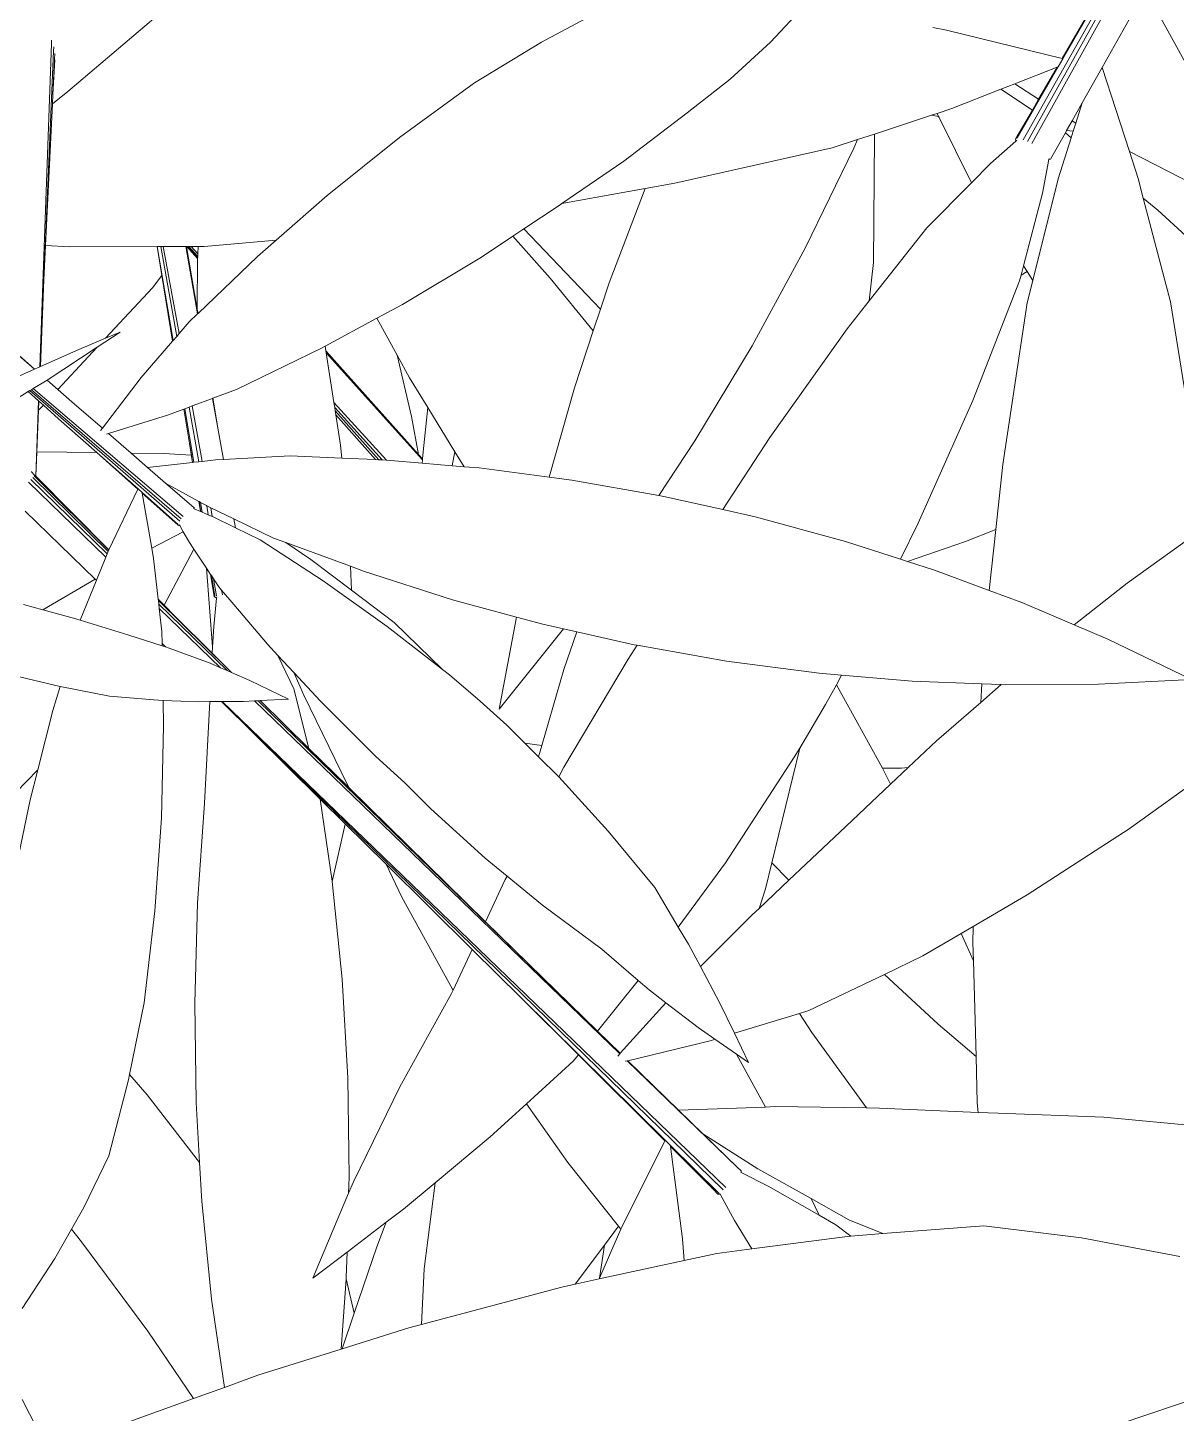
# Model space of a CAD drawing. Header units: millimetres. Extents: x 8 to 218431, y 13 to 56484.
# Drawn here: x 41620.2 to 41762.3, y 7714.3 to 7885.9 of the extents above; entities that cross this region are included whole.
import ezdxf

# ---------------------------------------------------------------- set-up
doc = ezdxf.new("R2010")
doc.units = ezdxf.units.MM
doc.header["$MEASUREMENT"] = 0
doc.layers.add('Edges', color=7, linetype='Continuous', lineweight=18)

# ---------------------------------------------------------------- blocks, each defined once
blk = doc.blocks.new('BAMBOOPLAN')
at = {"layer": 'Edges'}
for p, q in [((5.7973, -2.3752), (5.7134, -2.8328)), ((5.8031, -2.375), (5.7213, -2.8333)), ((5.8102, -2.3747), (5.7302, -2.8343)), ((5.7328, -2.6747), (5.79, -2.3755)), ((5.8034, -2.6663), (5.8299, -2.5201)), ((5.9702, -2.6376), (5.8387, -2.5186)), ((5.7315, -2.6748), (5.7585, -2.5365)), ((5.7905, -2.7372), (5.8034, -2.6663)), ((5.8977, -2.7914), (5.8034, -2.6663)), ((5.4976, -2.6974), (5.5218, -2.6938)), ((5.5218, -2.6938), (5.7315, -2.6748)), ((5.6669, -2.7442), (5.7281, -2.6919)), ((5.7024, -2.8339), (5.7298, -2.6904)), ((5.7156, -2.7561), (5.7281, -2.6919)), ((5.7281, -2.6919), (5.7298, -2.6904)), ((5.7298, -2.6904), (5.7328, -2.6747)), ((5.7315, -2.6748), (5.7328, -2.6747)), ((5.2709, -2.7342), (5.2344, -2.8158)), ((5.6466, -2.7615), (5.6669, -2.7442)), ((5.7156, -2.7561), (5.6669, -2.7442)), ((5.7841, -2.7728), (5.7905, -2.7372)), ((5.7916, -2.7747), (5.7905, -2.7372)), ((5.5759, -2.822), (5.6466, -2.7615)), ((5.7114, -2.7779), (5.6466, -2.7615)), ((5.7114, -2.7779), (5.7156, -2.7561)), ((5.7001, -2.8354), (5.7114, -2.7779)), ((5.7797, -2.7969), (5.7805, -2.7923)), ((5.7805, -2.7923), (5.7841, -2.7728)), ((5.792, -2.7895), (5.7805, -2.7923)), ((5.7916, -2.7747), (5.7841, -2.7728)), ((5.792, -2.7895), (5.7916, -2.7747)), ((5.7924, -2.8017), (5.792, -2.7895)), ((6.074, -2.8168), (5.8977, -2.7914)), ((5.9279, -2.8314), (5.8977, -2.7914)), ((5.2344, -2.8158), (5.1882, -2.9008)), ((5.7701, -2.8498), (5.7797, -2.7969)), ((5.7924, -2.8017), (5.7797, -2.7969)), ((5.7946, -2.8782), (5.7924, -2.8017)), ((5.5456, -2.845), (5.5543, -2.8384)), ((5.5582, -2.8428), (5.5456, -2.845)), ((5.5543, -2.8384), (5.5759, -2.822)), ((5.5582, -2.8428), (5.5543, -2.8384)), ((5.5598, -2.8445), (5.5582, -2.8428)), ((5.6725, -2.8916), (5.7018, -2.8394)), ((5.7001, -2.8354), (5.7002, -2.8374)), ((5.7002, -2.8374), (5.7018, -2.8394)), ((5.7018, -2.8394), (5.703, -2.8372)), ((5.9477, -2.8611), (5.9279, -2.8314)), ((4.9461, -2.8457), (4.8516, -2.9477)), ((5.4611, -2.9092), (5.5456, -2.845)), ((5.6516, -2.9347), (5.5598, -2.8445)), ((5.7677, -2.8514), (5.7674, -2.8492)), ((5.7701, -2.8498), (5.7677, -2.8514)), ((5.7761, -2.9111), (5.7677, -2.8514)), ((5.9792, -2.8732), (5.9477, -2.8611)), ((6.0533, -3.0192), (5.9477, -2.8611)), ((5.6516, -2.9347), (5.6725, -2.8916)), ((5.8106, -3.0625), (5.7946, -2.8782)), ((6.1028, -2.9272), (5.9792, -2.8732)), ((5.1882, -2.9008), (5.1357, -2.9821)), ((5.4361, -2.9282), (5.4611, -2.9092)), ((5.4629, -2.9137), (5.4611, -2.9092)), ((5.5336, -3.1246), (5.4629, -2.9137)), ((5.7865, -3.0438), (5.7761, -2.9111)), ((5.3987, -2.9566), (5.4361, -2.9282)), ((5.4348, -2.945), (5.4361, -2.9282)), ((5.6027, -3.0359), (5.6516, -2.9347)), ((4.8516, -2.9477), (4.7628, -3.0545)), ((5.1559, -3.1066), (5.3987, -2.9566)), ((5.4112, -3.1401), (5.4348, -2.945)), ((5.1357, -2.9821), (5.0579, -3.0992)), ((5.549, -3.1912), (5.6027, -3.0359)), ((6.1902, -3.2746), (6.0533, -3.0192)), ((4.7628, -3.0545), (4.669, -3.189)), ((5.7958, -3.051), (5.7865, -3.0438)), ((5.7878, -3.0608), (5.7865, -3.0438)), ((5.7958, -3.051), (5.7878, -3.0608)), ((5.7886, -3.0709), (5.7878, -3.0608)), ((5.8106, -3.0625), (5.7958, -3.051)), ((5.8141, -3.1032), (5.8106, -3.0625)), ((4.0881, -3.3036), (4.2194, -3.0809)), ((5.7797, -3.2981), (5.7886, -3.0709)), ((5.0579, -3.0992), (4.9787, -3.206)), ((5.1092, -3.1328), (5.1559, -3.1066)), ((5.8669, -3.3881), (5.8141, -3.1032)), ((4.9787, -3.206), (5.1092, -3.1328)), ((5.1035, -3.3111), (5.1092, -3.1328)), ((5.549, -3.1912), (5.5336, -3.1246)), ((5.379, -3.334), (5.4112, -3.1401)), ((4.669, -3.189), (4.5815, -3.3277)), ((4.9787, -3.206), (4.9741, -3.2122)), ((5.5284, -3.2508), (5.549, -3.1912)), ((4.0331, -3.233), (4.0313, -3.2269)), ((4.2, -3.7801), (4.0331, -3.233)), ((4.9741, -3.2122), (4.9297, -3.2702)), ((4.0409, -3.2442), (4.0387, -3.2368)), ((4.157, -3.6325), (4.0409, -3.2442)), ((4.0473, -3.2575), (4.0443, -3.2475)), ((4.0646, -3.3169), (4.0473, -3.2575)), ((4.0646, -3.3169), (4.0479, -3.2583)), ((5.4616, -3.4769), (5.5284, -3.2508)), ((4.9297, -3.2702), (4.9154, -3.2889)), ((5.1042, -3.3604), (4.9297, -3.2702)), ((4.0693, -3.3329), (4.0881, -3.3036)), ((4.9154, -3.2889), (4.8751, -3.3417)), ((5.0021, -3.3372), (4.9154, -3.2889)), ((5.7593, -3.535), (5.7797, -3.2981)), ((4.0693, -3.3329), (4.0646, -3.3169)), ((4.1398, -3.574), (4.0693, -3.3329)), ((4.5815, -3.3277), (4.5224, -3.4317)), ((5.1042, -3.3604), (5.1035, -3.3111)), ((5.3382, -3.5262), (5.379, -3.334)), ((4.8751, -3.3417), (4.7703, -3.4665)), ((5.1047, -3.4005), (5.0021, -3.3372)), ((5.1047, -3.4005), (5.1042, -3.3604)), ((6.2401, -3.3778), (6.1431, -3.5144)), ((5.1061, -3.5069), (5.1047, -3.4005)), ((5.8926, -3.5009), (5.8669, -3.3881)), ((4.4054, -3.484), (4.5224, -3.4317)), ((4.5224, -3.4317), (4.5005, -3.47)), ((4.5005, -3.47), (4.4338, -3.5995)), ((4.7703, -3.4665), (4.7354, -3.5045)), ((5.4243, -3.6249), (5.4616, -3.4769)), ((4.337, -3.5077), (4.3746, -3.4947)), ((4.3746, -3.4947), (4.3759, -3.4942)), ((4.4334, -3.6004), (4.3746, -3.4947)), ((4.3759, -3.4942), (4.3766, -3.494)), ((4.4301, -3.5926), (4.3759, -3.4942)), ((4.3766, -3.494), (4.3778, -3.4936)), ((4.4016, -3.5081), (4.3766, -3.494)), ((4.3778, -3.4936), (4.3796, -3.493)), ((4.3778, -3.4936), (4.4011, -3.5065)), ((4.3796, -3.493), (4.3838, -3.4915)), ((4.3796, -3.493), (4.4004, -3.5044)), ((4.3838, -3.4915), (4.3955, -3.4874)), ((4.3838, -3.4915), (4.3991, -3.4998)), ((4.3955, -3.4874), (4.4054, -3.484)), ((4.3991, -3.4998), (4.3955, -3.4874)), ((4.4004, -3.5044), (4.3991, -3.4998)), ((4.4004, -3.5046), (4.4004, -3.5044)), ((4.4011, -3.5065), (4.4004, -3.5046)), ((4.7354, -3.5045), (4.6653, -3.5807)), ((4.7909, -3.5546), (4.7354, -3.5045)), ((5.8926, -3.5009), (5.8487, -3.5383)), ((5.9167, -3.6064), (5.8926, -3.5009)), ((4.1813, -3.562), (4.3267, -3.5114)), ((4.3267, -3.5114), (4.3271, -3.5112)), ((4.3515, -3.5572), (4.3267, -3.5114)), ((4.3271, -3.5112), (4.3329, -3.5092)), ((4.4079, -3.6591), (4.3271, -3.5112)), ((4.3329, -3.5092), (4.337, -3.5077)), ((4.3329, -3.5092), (4.4114, -3.6503)), ((4.337, -3.5077), (4.4138, -3.6443)), ((4.4016, -3.5081), (4.4011, -3.5065)), ((4.4301, -3.5926), (4.4016, -3.5081)), ((5.1155, -3.6708), (5.1061, -3.5069)), ((5.3092, -3.6383), (5.3382, -3.5262)), ((6.1431, -3.5144), (6.0786, -3.6149)), ((4.8504, -3.6489), (4.7909, -3.5546)), ((4.8247, -3.5851), (4.7909, -3.5546)), ((5.7504, -3.6052), (5.7593, -3.535)), ((5.8487, -3.5383), (5.7633, -3.6049)), ((4.1398, -3.574), (4.1813, -3.562)), ((4.157, -3.6325), (4.1398, -3.574)), ((4.343, -3.5829), (4.3515, -3.5572)), ((4.4073, -3.6604), (4.3515, -3.5572)), ((4.2937, -3.6945), (4.343, -3.5829)), ((4.4334, -3.6004), (4.4241, -3.6185)), ((4.4338, -3.5995), (4.4301, -3.5926)), ((4.4338, -3.5995), (4.4334, -3.6004)), ((4.6601, -3.5864), (4.5421, -3.7046)), ((4.6653, -3.5807), (4.6601, -3.5864)), ((4.6692, -3.5881), (4.6653, -3.5807)), ((4.884, -3.7082), (4.6692, -3.5881)), ((4.671, -3.5917), (4.6692, -3.5881)), ((4.8938, -3.7149), (4.671, -3.5917)), ((4.7126, -3.6704), (4.671, -3.5917)), ((4.8721, -3.6242), (4.8247, -3.5851)), ((5.8134, -3.6039), (5.7633, -3.6049)), ((5.9167, -3.6064), (5.8134, -3.6039)), ((4.1924, -3.7873), (3.7791, -3.621)), ((4.4241, -3.6185), (4.4138, -3.6443)), ((4.8901, -3.7014), (4.8721, -3.6242)), ((4.9434, -3.6829), (4.8721, -3.6242)), ((5.4243, -3.6249), (5.3185, -3.6368)), ((5.483, -3.6184), (5.4243, -3.6249)), ((5.6481, -3.6074), (5.483, -3.6184)), ((5.7504, -3.6052), (5.6481, -3.6074)), ((5.7633, -3.6049), (5.7504, -3.6052)), ((5.9784, -3.6079), (5.9167, -3.6064)), ((6.0786, -3.6149), (5.9784, -3.6079)), ((6.1428, -3.6194), (6.0786, -3.6149)), ((6.3061, -3.6384), (6.1428, -3.6194)), ((4.2009, -3.7793), (4.157, -3.6325)), ((4.4114, -3.6503), (4.4079, -3.6591)), ((4.4138, -3.6443), (4.4114, -3.6503)), ((4.884, -3.7082), (4.8504, -3.6489)), ((5.3092, -3.6383), (5.155, -3.6627)), ((5.3185, -3.6368), (5.3092, -3.6383)), ((6.3061, -3.6384), (6.1537, -3.7001)), ((4.3146, -3.6757), (4.285, -3.7142)), ((4.3146, -3.6757), (4.2937, -3.6945)), ((4.4073, -3.6604), (4.3759, -3.7394)), ((4.4079, -3.6591), (4.4073, -3.6604)), ((4.7126, -3.6704), (4.8335, -3.7362)), ((4.7167, -3.6783), (4.7126, -3.6704)), ((5.1155, -3.6708), (4.9929, -3.696)), ((5.155, -3.6627), (5.1155, -3.6708)), ((4.2937, -3.6945), (4.2556, -3.7286)), ((4.7167, -3.6783), (4.8261, -3.7384)), ((4.7195, -3.6835), (4.7167, -3.6783)), ((4.7195, -3.6835), (4.8209, -3.74)), ((4.7228, -3.6897), (4.7195, -3.6835)), ((4.8148, -3.7418), (4.7228, -3.6897)), ((4.748, -3.7376), (4.7228, -3.6897)), ((4.8933, -3.7134), (4.8901, -3.7014)), ((4.9446, -3.6919), (4.9434, -3.6829)), ((4.9671, -3.7025), (4.9434, -3.6829)), ((4.9466, -3.7077), (4.9446, -3.6919)), ((4.9929, -3.696), (4.9671, -3.7025)), ((6.1537, -3.7001), (5.9983, -3.7548)), ((4.2202, -3.7982), (4.285, -3.7142)), ((4.2436, -3.8078), (4.285, -3.7142)), ((4.5421, -3.7046), (4.5074, -3.7331)), ((4.8953, -3.7206), (4.8335, -3.7362)), ((4.8933, -3.7134), (4.884, -3.7082)), ((4.8938, -3.7149), (4.8933, -3.7134)), ((4.8953, -3.7206), (4.8938, -3.7149)), ((4.9466, -3.7077), (4.8953, -3.7206)), ((4.9671, -3.7025), (4.9466, -3.7077)), ((4.2556, -3.7286), (4.2009, -3.7793)), ((4.3759, -3.7394), (4.3401, -3.8467)), ((4.5072, -3.7333), (4.4776, -3.7577)), ((4.5074, -3.7331), (4.5072, -3.7333)), ((4.5364, -3.7859), (4.5072, -3.7333)), ((4.5364, -3.7859), (4.5074, -3.7331)), ((4.758, -3.7587), (4.748, -3.7376)), ((4.8148, -3.7418), (4.758, -3.7587)), ((4.8209, -3.74), (4.8148, -3.7418)), ((4.8261, -3.7384), (4.8209, -3.74)), ((4.8326, -3.7365), (4.8261, -3.7384)), ((4.8335, -3.7362), (4.8326, -3.7365)), ((4.1926, -3.787), (4.159, -3.7733)), ((4.4654, -3.7678), (4.4417, -3.7873)), ((4.4667, -3.7667), (4.4654, -3.7678)), ((4.4895, -3.8122), (4.4654, -3.7678)), ((4.4732, -3.7614), (4.4667, -3.7667)), ((4.5128, -3.851), (4.4667, -3.7667)), ((4.4776, -3.7577), (4.4732, -3.7614)), ((4.4732, -3.7614), (4.5209, -3.8472)), ((4.4776, -3.7577), (4.5264, -3.8446)), ((4.758, -3.7587), (4.6701, -3.7848)), ((5.9583, -3.7669), (5.8402, -3.8025)), ((5.9912, -3.757), (5.9583, -3.7669)), ((5.967, -3.7987), (5.9583, -3.7669)), ((5.9912, -3.757), (5.967, -3.7987)), ((5.9983, -3.7548), (5.9912, -3.757)), ((6.4094, -3.7528), (6.288, -3.9242)), ((4.1924, -3.7873), (4.1707, -3.808)), ((4.1926, -3.787), (4.1924, -3.7873)), ((4.1968, -3.783), (4.1926, -3.787)), ((4.2, -3.7801), (4.1968, -3.783)), ((4.2009, -3.7793), (4.2, -3.7801)), ((4.22, -3.7984), (4.2179, -3.8012)), ((4.2202, -3.7982), (4.22, -3.7984)), ((4.2739, -3.8201), (4.22, -3.7984)), ((4.2436, -3.8078), (4.2202, -3.7982)), ((4.4417, -3.7873), (4.3533, -3.852)), ((4.5605, -3.8293), (4.5364, -3.7859)), ((4.6701, -3.7848), (4.5605, -3.8293)), ((5.967, -3.7987), (5.9151, -3.8883)), ((4.1993, -3.8233), (4.1973, -3.8256)), ((4.2018, -3.8203), (4.1993, -3.8233)), ((4.1993, -3.8233), (4.5244, -3.953)), ((4.2179, -3.8012), (4.2018, -3.8203)), ((4.2018, -3.8203), (4.5261, -3.9481)), ((4.2739, -3.8201), (4.2436, -3.8078)), ((4.3401, -3.8467), (4.2739, -3.8201)), ((4.5047, -3.8407), (4.4895, -3.8122)), ((4.5109, -3.8519), (4.4895, -3.8122)), ((5.8402, -3.8025), (5.7188, -3.8332)), ((4.1948, -3.8285), (4.1815, -3.8444)), ((4.1973, -3.8256), (4.1948, -3.8285)), ((4.2176, -3.8379), (4.1948, -3.8285)), ((4.1973, -3.8256), (4.5232, -3.9575)), ((4.2565, -3.9655), (4.2176, -3.8379)), ((4.2185, -3.8383), (4.2176, -3.8379)), ((4.223, -3.8533), (4.2185, -3.8383)), ((4.2283, -3.8424), (4.2185, -3.8383)), ((4.223, -3.8533), (4.2276, -3.844)), ((4.2276, -3.844), (4.2283, -3.8424)), ((4.2616, -3.8561), (4.2283, -3.8424)), ((4.3401, -3.8467), (4.3384, -3.8517)), ((4.5047, -3.8407), (4.4577, -3.8538)), ((4.5108, -3.852), (4.5047, -3.8407)), ((4.5209, -3.8472), (4.5128, -3.851)), ((4.5264, -3.8446), (4.5209, -3.8472)), ((4.5477, -3.8344), (4.5264, -3.8446)), ((4.5605, -3.8293), (4.5477, -3.8344)), ((5.68, -3.8431), (5.5179, -3.8763)), ((5.7188, -3.8332), (5.68, -3.8431)), ((5.7155, -3.8524), (5.7188, -3.8332)), ((4.2441, -3.924), (4.223, -3.8533)), ((4.3448, -3.8909), (4.2616, -3.8561)), ((4.4349, -3.9277), (4.2616, -3.8561)), ((4.3533, -3.852), (4.3503, -3.8543)), ((4.4026, -3.8719), (4.3533, -3.852)), ((4.4577, -3.8538), (4.4026, -3.8719)), ((4.4384, -3.8863), (4.4026, -3.8719)), ((4.5108, -3.852), (4.4384, -3.8863)), ((4.5109, -3.8519), (4.5108, -3.852)), ((4.5128, -3.851), (4.5109, -3.8519)), ((5.7089, -3.8916), (5.7155, -3.8524)), ((5.8405, -3.9653), (5.7155, -3.8524)), ((4.3448, -3.8909), (4.2441, -3.924)), ((4.4348, -3.9285), (4.3448, -3.8909)), ((4.4776, -3.902), (4.4384, -3.8863)), ((5.5179, -3.8763), (5.3597, -3.9013)), ((5.6908, -3.9794), (5.7089, -3.8916)), ((5.9151, -3.8883), (5.8835, -3.9492)), ((4.5439, -3.9137), (4.4776, -3.902)), ((4.5396, -3.927), (4.4776, -3.902)), ((4.5523, -3.9294), (4.5439, -3.9137)), ((4.5444, -3.9138), (4.5439, -3.9137)), ((4.5529, -3.9294), (4.5444, -3.9138)), ((4.5474, -3.9143), (4.5444, -3.9138)), ((4.5557, -3.9296), (4.5474, -3.9143)), ((4.5588, -3.9163), (4.5474, -3.9143)), ((4.5594, -3.9164), (4.5588, -3.9163)), ((4.5594, -3.9164), (4.5672, -3.9303)), ((4.5673, -3.9173), (4.5594, -3.9164)), ((4.5673, -3.9173), (4.5748, -3.9308)), ((4.6124, -3.9226), (4.5673, -3.9173)), ((4.6201, -3.9365), (4.6124, -3.9226)), ((4.69, -3.9317), (4.6124, -3.9226)), ((5.1899, -3.9206), (5.1415, -3.9239)), ((5.1659, -4.0878), (5.2269, -3.9165)), ((5.2269, -3.9165), (5.1899, -3.9206)), ((5.2509, -3.9138), (5.2269, -3.9165)), ((5.3544, -3.9022), (5.2509, -3.9138)), ((5.2512, -3.984), (5.2509, -3.9138)), ((5.3526, -3.9296), (5.3597, -3.9013)), ((5.3597, -3.9013), (5.3544, -3.9022)), ((4.2565, -3.9655), (4.2441, -3.924)), ((4.4214, -4.0464), (4.4348, -3.9285)), ((4.4348, -3.9285), (4.4349, -3.9277)), ((4.4436, -3.9313), (4.4349, -3.9277)), ((4.5226, -3.9639), (4.4436, -3.9313)), ((4.4442, -3.9324), (4.4436, -3.9313)), ((4.5231, -3.9654), (4.4442, -3.9324)), ((4.4918, -4.0188), (4.4442, -3.9324)), ((4.5403, -3.9286), (4.539, -3.9285)), ((4.5396, -3.927), (4.5403, -3.9286)), ((4.5523, -3.9294), (4.5403, -3.9286)), ((4.5529, -3.9294), (4.5523, -3.9294)), ((4.5557, -3.9296), (4.5529, -3.9294)), ((4.5672, -3.9303), (4.5557, -3.9296)), ((4.5748, -3.9308), (4.5672, -3.9303)), ((4.5755, -3.9308), (4.5748, -3.9308)), ((4.6201, -3.9365), (4.5755, -3.9308)), ((4.6685, -3.9425), (4.6201, -3.9365)), ((4.7976, -3.9744), (4.6685, -3.9425)), ((4.7131, -3.9322), (4.69, -3.9317)), ((4.7646, -3.9459), (4.7131, -3.9322)), ((4.8349, -3.9346), (4.7131, -3.9322)), ((4.85, -3.974), (4.7646, -3.9459)), ((4.85, -3.974), (4.8349, -3.9346)), ((4.8595, -3.9351), (4.8349, -3.9346)), ((5.0248, -3.9316), (4.8595, -3.9351)), ((5.1415, -3.9239), (5.0248, -3.9316)), ((5.1659, -4.0878), (5.1415, -3.9239)), ((5.3077, -4.1475), (5.3526, -3.9296)), ((6.288, -3.9242), (6.1557, -4.0938)), ((4.2465, -3.9609), (4.2468, -3.9609)), ((4.254, -3.9643), (4.2468, -3.9609)), ((4.4211, -4.0495), (4.2525, -3.9693)), ((4.2537, -3.966), (4.4213, -4.0472)), ((4.254, -3.9643), (4.2565, -3.9655)), ((4.2565, -3.9655), (4.4214, -4.0464)), ((4.5231, -3.9654), (4.5243, -3.9656)), ((4.5243, -3.9656), (4.5256, -3.9649)), ((4.5256, -3.9649), (4.5245, -3.964)), ((4.5352, -3.9732), (4.5256, -3.9649)), ((5.8723, -3.9541), (5.8405, -3.9653)), ((5.8486, -3.9726), (5.8405, -3.9653)), ((5.8835, -3.9492), (5.8636, -3.9874)), ((5.8835, -3.9492), (5.8723, -3.9541)), ((4.4204, -4.0603), (4.2479, -3.9799)), ((4.4208, -4.0542), (4.2505, -3.974)), ((4.4918, -4.0188), (4.5352, -3.9732)), ((4.5521, -3.9879), (4.5352, -3.9732)), ((4.5457, -4.1074), (4.563, -3.9963)), ((4.563, -3.9963), (4.5521, -3.9879)), ((4.5953, -4.021), (4.563, -3.9963)), ((4.931, -4.0141), (4.7976, -3.9744)), ((4.94, -4.0035), (4.85, -3.974)), ((5.2582, -4.1238), (5.2512, -3.984)), ((5.687, -3.998), (5.6908, -3.9794)), ((5.7105, -4.1873), (5.6908, -3.9794)), ((5.8636, -3.9874), (5.8134, -4.0839)), ((5.8636, -3.9874), (5.8486, -3.9726)), ((4.5008, -4.035), (4.4918, -4.0188)), ((5.048, -4.0542), (4.931, -4.0141)), ((5.048, -4.0542), (4.94, -4.0035)), ((5.6328, -4.214), (5.687, -3.998)), ((4.2589, -4.0303), (4.4154, -4.1032)), ((4.5322, -4.1008), (4.5008, -4.035)), ((4.6506, -4.1487), (4.5953, -4.021)), ((4.6056, -4.0289), (4.5953, -4.021)), ((4.6244, -4.0639), (4.6056, -4.0289)), ((4.6075, -4.0303), (4.6056, -4.0289)), ((4.6252, -4.0631), (4.6075, -4.0303)), ((4.6131, -4.0346), (4.6075, -4.0303)), ((4.6278, -4.0615), (4.6131, -4.0346)), ((4.6265, -4.0449), (4.6131, -4.0346)), ((4.6331, -4.0488), (4.6265, -4.0449)), ((4.418, -4.1044), (4.4204, -4.0603)), ((4.4204, -4.0603), (4.4208, -4.0542)), ((4.4208, -4.0542), (4.4209, -4.0509)), ((4.4209, -4.0509), (4.4211, -4.0495)), ((4.4211, -4.0495), (4.4213, -4.0472)), ((4.4213, -4.0472), (4.4214, -4.0464)), ((4.6244, -4.0639), (4.6293, -4.0651)), ((4.6293, -4.0651), (4.6288, -4.0631)), ((4.6407, -4.1141), (4.6293, -4.0651)), ((4.6331, -4.0488), (4.6371, -4.0561)), ((4.6617, -4.0658), (4.6331, -4.0488)), ((4.7409, -4.1129), (4.6617, -4.0658)), ((5.0628, -4.0592), (5.048, -4.0542)), ((5.1293, -4.0851), (5.0628, -4.0592)), ((5.1877, -4.1102), (5.1293, -4.0851)), ((5.8134, -4.0839), (5.7491, -4.2066)), ((6.1557, -4.0938), (6.0837, -4.1777)), ((4.3453, -4.1849), (4.4154, -4.1032)), ((4.4137, -4.1805), (4.418, -4.1044)), ((4.4154, -4.1032), (4.418, -4.1044)), ((4.5322, -4.1008), (4.5457, -4.1074)), ((4.5324, -4.101), (4.5322, -4.1008)), ((4.5324, -4.101), (4.57, -4.1193)), ((4.5333, -4.1029), (4.5324, -4.101)), ((4.6894, -4.1771), (4.5333, -4.1029)), ((4.5359, -4.1084), (4.5333, -4.1029)), ((4.6887, -4.1803), (4.5359, -4.1084)), ((4.5395, -4.1158), (4.5359, -4.1084)), ((4.6758, -4.1794), (4.5395, -4.1158)), ((4.557, -4.1524), (4.5395, -4.1158)), ((4.5457, -4.1074), (4.57, -4.1193)), ((4.6506, -4.1487), (4.6407, -4.1141)), ((4.765, -4.1257), (4.7409, -4.1129)), ((5.2284, -4.1298), (5.1877, -4.1102)), ((4.57, -4.1193), (4.6539, -4.1599)), ((4.8105, -4.1721), (4.765, -4.1257)), ((4.8011, -4.145), (4.765, -4.1257)), ((5.2582, -4.1238), (5.2284, -4.1298)), ((5.2592, -4.1446), (5.2284, -4.1298)), ((5.2592, -4.1446), (5.2582, -4.1238)), ((4.5643, -4.1725), (4.557, -4.1524)), ((4.6539, -4.1599), (4.6506, -4.1487)), ((4.6539, -4.1599), (4.6894, -4.1771)), ((4.8313, -4.177), (4.8011, -4.145)), ((4.8625, -4.1778), (4.8011, -4.145)), ((5.3049, -4.1666), (5.2592, -4.1446)), ((5.3049, -4.1666), (5.3077, -4.1475)), ((5.305, -4.1667), (5.3049, -4.1666)), ((5.4185, -4.2291), (5.305, -4.1667)), ((4.3453, -4.1849), (4.3099, -4.1874)), ((4.4059, -4.1807), (4.3453, -4.1849)), ((4.4137, -4.1805), (4.4059, -4.1807)), ((4.5017, -4.1776), (4.4137, -4.1805)), ((4.5657, -4.1762), (4.5017, -4.1776)), ((4.5643, -4.1725), (4.5721, -4.1761)), ((4.5643, -4.1726), (4.5643, -4.1725)), ((4.5643, -4.1726), (4.5719, -4.1761)), ((4.5657, -4.1762), (4.5643, -4.1726)), ((4.5719, -4.1761), (4.5657, -4.1762)), ((4.5721, -4.1761), (4.5719, -4.1761)), ((4.5791, -4.176), (4.5721, -4.1761)), ((4.656, -4.1779), (4.5791, -4.176)), ((4.6758, -4.1794), (4.656, -4.1779)), ((4.6887, -4.1803), (4.6758, -4.1794)), ((4.6974, -4.181), (4.6887, -4.1803)), ((4.6974, -4.181), (4.6894, -4.1771)), ((4.7323, -4.1835), (4.6974, -4.181)), ((4.8078, -4.1927), (4.7323, -4.1835)), ((4.8704, -4.2633), (4.8105, -4.1721)), ((4.956, -4.3016), (4.8313, -4.177)), ((4.987, -4.2379), (4.8625, -4.1778)), ((5.7491, -4.2066), (5.7105, -4.1873)), ((5.715, -4.2345), (5.7105, -4.1873)), ((6.0837, -4.1777), (6.0679, -4.1962)), ((6.0927, -4.2053), (6.0837, -4.1777)), ((4.7522, -4.215), (4.734, -4.2224)), ((4.7578, -4.2128), (4.7522, -4.215)), ((5.5663, -4.5946), (4.7522, -4.215)), ((4.7614, -4.2114), (4.7578, -4.2128)), ((5.3923, -4.5115), (4.7578, -4.2128)), ((4.8078, -4.1927), (4.7614, -4.2114)), ((4.8704, -4.2633), (4.7614, -4.2114)), ((5.5911, -4.3489), (5.6328, -4.214)), ((5.7491, -4.2066), (5.7153, -4.2711)), ((6.0679, -4.1962), (6.0165, -4.2561)), ((6.104, -4.2352), (6.0679, -4.1962)), ((6.104, -4.2352), (6.0927, -4.2053)), ((4.6971, -4.2354), (4.6776, -4.2422)), ((4.6974, -4.2352), (4.6971, -4.2354)), ((4.9188, -4.3418), (4.6971, -4.2354)), ((4.6984, -4.2349), (4.6974, -4.2352)), ((4.6974, -4.2352), (5.8177, -4.7629)), ((4.734, -4.2224), (4.6984, -4.2349)), ((4.6984, -4.2349), (5.8207, -4.7571)), ((5.0504, -4.2654), (4.987, -4.2379)), ((5.5291, -4.2964), (5.4185, -4.2291)), ((5.7153, -4.2711), (5.715, -4.2345)), ((6.1636, -4.3936), (6.104, -4.2352)), ((4.659, -4.2487), (4.5988, -4.267)), ((4.6776, -4.2422), (4.659, -4.2487)), ((4.6776, -4.2422), (4.7277, -4.415)), ((4.9567, -4.3043), (4.8704, -4.2633)), ((5.1091, -4.2937), (5.0504, -4.2654)), ((6.0165, -4.2561), (5.963, -4.3091)), ((4.5832, -4.2717), (4.5066, -4.2912)), ((4.5988, -4.267), (4.5832, -4.2717)), ((4.6142, -4.3093), (4.5988, -4.267)), ((5.7076, -4.2858), (5.6509, -4.4021)), ((5.7153, -4.2711), (5.7076, -4.2858)), ((4.4109, -4.3041), (4.3148, -4.3136)), ((4.4187, -4.3031), (4.4109, -4.3041)), ((4.5066, -4.2912), (4.4187, -4.3031)), ((4.4205, -4.3476), (4.4187, -4.3031)), ((4.664, -4.4653), (4.6142, -4.3093)), ((4.9567, -4.3043), (4.956, -4.3016)), ((4.9605, -4.3061), (4.956, -4.3016)), ((4.9605, -4.3061), (4.9567, -4.3043)), ((5.2655, -4.4512), (4.9605, -4.3061)), ((5.2286, -4.3451), (5.1091, -4.2937)), ((5.5911, -4.3489), (5.5291, -4.2964)), ((5.963, -4.3091), (5.8578, -4.4132)), ((6.0816, -4.3616), (5.963, -4.3091)), ((4.4294, -4.4556), (4.4205, -4.3476)), ((4.9861, -4.472), (4.9188, -4.3418)), ((4.9744, -4.3684), (4.9188, -4.3418)), ((5.2754, -4.3623), (5.2286, -4.3451)), ((5.2744, -4.369), (5.2754, -4.3623)), ((5.3516, -4.3904), (5.2754, -4.3623)), ((5.6178, -4.3715), (5.5911, -4.3489)), ((6.1636, -4.3936), (6.0816, -4.3616)), ((4.9745, -4.3689), (4.9744, -4.3684)), ((5.0662, -4.4125), (4.9744, -4.3684)), ((4.9862, -4.4722), (4.9745, -4.3689)), ((5.2655, -4.4512), (5.2744, -4.369)), ((5.6509, -4.4021), (5.6178, -4.3715)), ((6.5931, -4.3774), (6.4125, -4.4215)), ((5.1117, -4.4583), (5.0662, -4.4125)), ((5.2597, -4.5054), (5.0662, -4.4125)), ((5.476, -4.4303), (5.3516, -4.3904)), ((5.7037, -4.451), (5.6509, -4.4021)), ((5.8578, -4.4132), (5.8435, -4.4236)), ((6.1924, -4.4701), (6.1636, -4.3936)), ((4.7736, -4.5865), (4.7277, -4.415)), ((5.5546, -4.4614), (5.476, -4.4303)), ((5.8435, -4.4236), (5.7465, -4.4942)), ((5.8754, -4.4483), (5.8435, -4.4236)), ((6.4125, -4.4215), (6.2336, -4.4757)), ((4.4058, -4.5059), (4.4294, -4.4556)), ((4.4339, -4.5099), (4.4294, -4.4556)), ((5.2495, -4.583), (5.1117, -4.4583)), ((5.3923, -4.5115), (5.2655, -4.4512)), ((5.5159, -4.5697), (5.5546, -4.4614)), ((5.5786, -4.4709), (5.5546, -4.4614)), ((5.7465, -4.4942), (5.7037, -4.451)), ((6.01, -4.543), (5.8754, -4.4483)), ((4.7065, -4.6236), (4.664, -4.4653)), ((4.9862, -4.4722), (4.9861, -4.472)), ((5.0591, -4.6299), (4.9862, -4.4722)), ((5.6138, -4.4827), (5.5667, -4.5936)), ((5.6138, -4.4827), (5.5786, -4.4709)), ((5.6822, -4.5057), (5.6138, -4.4827)), ((6.1992, -4.4859), (6.0322, -4.5358)), ((6.1992, -4.4859), (6.1924, -4.4701)), ((6.2336, -4.4757), (6.1992, -4.4859)), ((4.4546, -4.6716), (4.4339, -4.5099)), ((5.2512, -4.5843), (5.2597, -4.5054)), ((5.3694, -4.558), (5.2597, -4.5054)), ((5.7172, -4.5155), (5.6822, -4.5057)), ((5.7866, -4.5348), (5.7465, -4.4942)), ((5.5159, -4.5697), (5.3923, -4.5115)), ((5.7121, -4.5192), (5.5837, -4.6016)), ((5.7172, -4.5155), (5.7121, -4.5192)), ((5.7618, -4.5279), (5.7172, -4.5155)), ((5.841, -4.5995), (5.7618, -4.5279)), ((5.7866, -4.5348), (5.7618, -4.5279)), ((6.0322, -4.5358), (6.01, -4.543)), ((5.4978, -4.6203), (5.3694, -4.558)), ((5.692, -4.7128), (5.3694, -4.558)), ((6.01, -4.543), (5.8564, -4.5935)), ((5.2512, -4.5843), (5.2495, -4.583)), ((5.2504, -4.5911), (5.2512, -4.5843)), ((5.5667, -4.5936), (5.5159, -4.5697)), ((4.8265, -4.7552), (4.7736, -4.5865)), ((5.2179, -4.7768), (5.2504, -4.5911)), ((5.5663, -4.5946), (5.5642, -4.5996)), ((5.5667, -4.5936), (5.5663, -4.5946)), ((5.5827, -4.6022), (5.58, -4.604)), ((5.5837, -4.6016), (5.5827, -4.6022)), ((5.8283, -4.7167), (5.5827, -4.6022)), ((5.6975, -4.6552), (5.5837, -4.6016)), ((5.841, -4.5995), (5.6975, -4.6552)), ((5.8564, -4.5935), (5.841, -4.5995)), ((4.7419, -4.7838), (4.7065, -4.6236)), ((5.1255, -4.7918), (5.0591, -4.6299)), ((5.4393, -4.7323), (5.4929, -4.6338)), ((5.4929, -4.6338), (5.4978, -4.6203)), ((5.6918, -4.7143), (5.4978, -4.6203)), ((6.6198, -4.6103), (6.4446, -4.6358)), ((5.7513, -4.6805), (5.6975, -4.6552)), ((6.4446, -4.6358), (6.2745, -4.6726)), ((5.8637, -4.7074), (5.7513, -4.6805)), ((5.8283, -4.7167), (5.7513, -4.6805)), ((6.2745, -4.6726), (6.11, -4.7437)), ((5.97, -4.7264), (5.8637, -4.7074)), ((5.6698, -4.8838), (5.6918, -4.7143)), ((5.6918, -4.7143), (5.692, -4.7128)), ((5.702, -4.7176), (5.692, -4.7128)), ((5.702, -4.7176), (5.7026, -4.718)), ((5.7026, -4.718), (5.7031, -4.7182)), ((5.7035, -4.7184), (5.7031, -4.7182)), ((5.7046, -4.7206), (5.7035, -4.7184)), ((5.8131, -4.771), (5.7035, -4.7184)), ((5.7783, -4.8678), (5.7046, -4.7206)), ((5.802, -4.7678), (5.7046, -4.7206)), ((5.8368, -4.7207), (5.8283, -4.7167)), ((5.8368, -4.7207), (5.8376, -4.7231)), ((5.8376, -4.7231), (5.8375, -4.7231)), ((5.8909, -4.7302), (5.8376, -4.7231)), ((5.993, -4.7497), (5.8909, -4.7302)), ((5.993, -4.7497), (5.97, -4.7264)), ((6.0454, -4.74), (5.97, -4.7264)), ((4.8862, -4.9207), (4.8265, -4.7552)), ((5.3979, -4.8082), (5.4393, -4.7323)), ((5.5425, -4.8065), (5.4393, -4.7323)), ((6.0261, -4.756), (5.993, -4.7497)), ((6.0581, -4.7661), (6.0261, -4.756)), ((6.11, -4.7437), (6.0454, -4.74)), ((6.11, -4.7437), (6.0581, -4.7661)), ((5.1953, -4.9623), (5.2179, -4.7768)), ((5.8116, -4.7725), (5.802, -4.7678)), ((5.8119, -4.7726), (5.8116, -4.7725)), ((5.8119, -4.7726), (5.8152, -4.7713)), ((5.8152, -4.7713), (5.8148, -4.7709)), ((5.8543, -4.8072), (5.8152, -4.7713)), ((6.0562, -4.7669), (5.8999, -4.8446)), ((6.0581, -4.7661), (6.0562, -4.7669)), ((4.7589, -4.912), (4.7419, -4.7838)), ((5.1852, -4.9573), (5.1255, -4.7918)), ((5.3323, -4.9168), (5.3979, -4.8082)), ((5.6636, -4.8837), (5.5425, -4.8065)), ((5.8999, -4.8446), (5.8543, -4.8072)), ((6.7409, -4.8288), (6.6151, -4.9259)), ((5.8999, -4.8446), (5.8437, -4.8725)), ((5.7934, -4.9031), (5.7783, -4.8678)), ((5.8437, -4.8725), (5.7934, -4.9031)), ((5.651, -4.9234), (5.6636, -4.8837)), ((5.7934, -4.9031), (5.6619, -4.9831)), ((5.662, -4.982), (5.6696, -4.8875)), ((5.6696, -4.8875), (5.6636, -4.8837)), ((5.6696, -4.8875), (5.6698, -4.8838)), ((4.8, -4.9362), (4.7589, -4.912)), ((4.7601, -4.9215), (4.7589, -4.912)), ((4.7711, -5.0601), (4.7601, -4.9215)), ((4.9266, -5.0189), (4.8862, -4.9207)), ((5.2944, -4.9795), (5.3323, -4.9168)), ((5.3636, -5.0669), (5.3323, -4.9168)), ((5.6249, -5.0057), (5.651, -4.9234)), ((5.662, -4.982), (5.651, -4.9234)), ((4.9266, -5.0189), (4.8, -4.9362)), ((5.1937, -4.9845), (5.1852, -4.9573)), ((5.1937, -4.9845), (5.1953, -4.9623)), ((5.1826, -5.1472), (5.1937, -4.9845)), ((5.2733, -5.011), (5.2944, -4.9795)), ((5.6619, -4.9831), (5.6249, -5.0057)), ((5.6619, -4.9831), (5.662, -4.982)), ((4.9527, -5.0826), (4.9266, -5.0189)), ((5.2249, -5.0838), (5.2733, -5.011)), ((5.2714, -5.0576), (5.2733, -5.011)), ((5.6042, -5.0183), (5.391, -5.1617)), ((5.6249, -5.0057), (5.6042, -5.0183)), ((4.7592, -5.1612), (4.7711, -5.0601)), ((5.272, -5.1821), (5.2714, -5.0576)), ((5.391, -5.1617), (5.3636, -5.0669)), ((5.0256, -5.2404), (4.9527, -5.0826)), ((5.1826, -5.1472), (5.2249, -5.0838)), ((5.2381, -5.126), (5.2249, -5.0838)), ((5.2389, -5.129), (5.2381, -5.126)), ((5.272, -5.1821), (5.2389, -5.129)), ((5.2711, -5.2492), (5.2389, -5.129)), ((4.7512, -5.2042), (4.7592, -5.1612)), ((5.391, -5.1617), (5.3717, -5.1747)), ((5.2723, -5.2483), (5.272, -5.1821)), ((5.3717, -5.1747), (5.2723, -5.2483)), ((4.7402, -5.2631), (4.7512, -5.2042)), ((4.7752, -5.2198), (4.7512, -5.2042)), ((4.9372, -5.3308), (4.7752, -5.2198)), ((5.0981, -5.3807), (5.0256, -5.2404)), ((4.7141, -5.3654), (4.7402, -5.2631)), ((5.2711, -5.2492), (5.1467, -5.3414)), ((5.2723, -5.2483), (5.2711, -5.2492)), ((5.0529, -5.4172), (4.9372, -5.3308)), ((5.1467, -5.3414), (5.0981, -5.3807)), ((5.0981, -5.3807), (5.0529, -5.4172)), ((5.0529, -5.4172), (4.9246, -5.5207)), ((4.8484, -5.5956), (4.767, -5.5178))]:
    blk.add_line(p, q, dxfattribs=at)

msp = doc.modelspace()

# ---------------------------------------------------------------- block references
at = {"xscale": 69.97983938875464, "yscale": 69.97983938875464, "zscale": 69.97983938875464, "rotation": 340.9588725647666}
msp.add_blockref('BAMBOOPLAN', (41430.14, 8189.87), dxfattribs=at)

doc.saveas('drawing.dxf')
